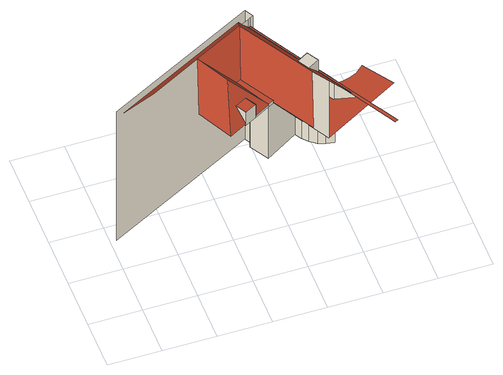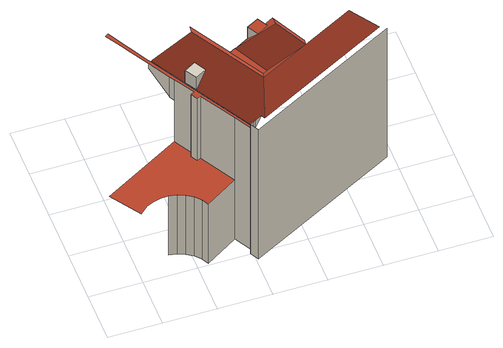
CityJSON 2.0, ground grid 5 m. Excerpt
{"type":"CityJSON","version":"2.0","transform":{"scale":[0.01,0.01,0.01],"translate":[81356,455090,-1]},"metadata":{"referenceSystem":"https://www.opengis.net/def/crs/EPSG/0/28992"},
"CityObjects":{
"building1":{"type":"Building","attributes":{"Volume":104797.07,"Dakoppervlakte":8542.52,"Muuroppervlakte":13883.88,"Vloeroppervlakte":5073.26,"hoogte_Z_max_in_m_NAP":34.28,"GEB_DOEL":"kantoorfunctie - kantoorfunctie,woonfunctie","yearOfConstruction":1620,"measuredHeight":34.75},"children":["building1-1","building1-2"],"geometry":[{"type":"MultiSurface","lod":"2","boundaries":[[[0,1,2,3]],[[4,5,1,6,7]],[[8,9,10,0,3,11,12,13]],[[14,15,16,17]],[[18,8,13]],[[1,0,10,19]],[[20,6,1,19]],[[8,21,22,9]],[[9,23,10]],[[24,25,20,19,10,23]],[[26,27,24,23,9,22]],[[25,24,27]],[[27,28,29,6,20,25]],[[30,31,32]],[[7,6,29,33,34,30,32],[35,36,37,38]],[[39,40,31,30,41]],[[42,43,40,39,44]],[[17,16,43,42]],[[44,39,45,46,47]],[[37,48,49,38]],[[49,35,38]],[[34,50,41,30]],[[46,45,51,52]],[[37,36,48]],[[48,36,35,49]],[[52,51,53,54]],[[55,56,57,58]],[[54,53,56,55]],[[58,57,59,60,61]],[[45,39,41,50,62,63,64,65,66,67,68,59,57,56,53,51]],[[68,69,70,60,59]],[[69,68,67,71]],[[47,46,72,73]],[[73,72,74,75]],[[75,74,76,77]],[[46,52,54,55,58,61,78,79,80,81,82,83,84,85,76,74,72]],[[77,76,85,86]],[[86,85,84,87]],[[87,84,83,88]]],"semantics":{"surfaces":[{"type":"RoofSurface"},{"type":"WallSurface"}],"values":[0,0,0,1,null,0,0,1,1,0,1,1,0,1,0,1,1,1,1,null,null,1,1,null,null,1,1,1,1,0,1,1,1,1,1,0,1,1,1]}}]},
"building1-1":{"type":"BuildingInstallation","parents":["building1"],"geometry":[{"type":"MultiSurface","lod":"2","boundaries":[[[13,12,89,18]],[[18,8,13]],[[12,11,89]],[[89,11,90,21,8,18]]],"semantics":{"surfaces":[{"type":"RoofSurface"},{"type":"WallSurface"}],"values":[0,1,1,1]}}]},
"building1-2":{"type":"BuildingInstallation","parents":["building1"],"geometry":[{"type":"MultiSurface","lod":"2","boundaries":[[[37,48,49,38]],[[48,36,35,49]],[[37,36,48]],[[49,35,38]]],"semantics":{"surfaces":[{"type":"RoofSurface"},{"type":"WallSurface"}],"values":[0,1,1,1]}}]}
},
"vertices":[
[998,659,1924],[836,971,1924],[736,648,1600],[909,313,1600],[107,794,1690],[358,723,1924],[1303,1213,1924],[1380,1454,1690],[1185,463,1600],[1329,542,1600],[1326,549,1610],[1075,404,1600],[1019,506,1745],[1129,566,1745],[51,828,53],[51,828,1690],[1479,1567,1690],[1479,1567,53],[1185,463,1745],[1157,874,1610],[1198,895,1610],[1185,463,1582],[1329,542,1582],[1329,542,1610],[1378,569,1610],[1385,572,1610],[1378,569,1582],[1378,569,1600],[1606,174,1600],[1710,509,1924],[1463,1454,1600],[1463,1454,1690],[1399,1421,1690],[2044,435,1608],[2050,438,1600],[1796,873,1603],[1859,765,1603],[1755,705,1752],[1693,813,1752],[1488,1467,1590],[1488,1467,1690],[1463,1454,1590],[1522,1484,53],[1522,1484,1690],[1488,1467,53],[1593,1285,1590],[1593,1285,804],[1593,1285,53],[1859,765,1752],[1796,873,1752],[2050,438,1590],[1785,949,1590],[1785,949,804],[1818,968,1590],[1818,968,804],[1854,905,804],[1854,905,1590],[1822,886,1590],[1822,886,804],[1931,697,1590],[1931,697,1331],[1931,697,804],[2071,402,1590],[2290,11,1590],[2318,27,1590],[2218,199,1590],[2197,235,1590],[2078,442,1590],[1958,650,1590],[1958,650,1338],[1958,650,1331],[2078,442,1528],[1896,1475,804],[1896,1475,53],[1934,1411,804],[1934,1411,53],[1984,1356,804],[1984,1356,53],[2665,1110,804],[2474,1389,804],[2401,1326,804],[2334,1292,804],[2262,1274,804],[2187,1271,804],[2114,1285,804],[2045,1313,804],[2045,1313,53],[2114,1285,53],[2187,1271,53],
[1075,404,1745],[1075,404,1582]
]}
